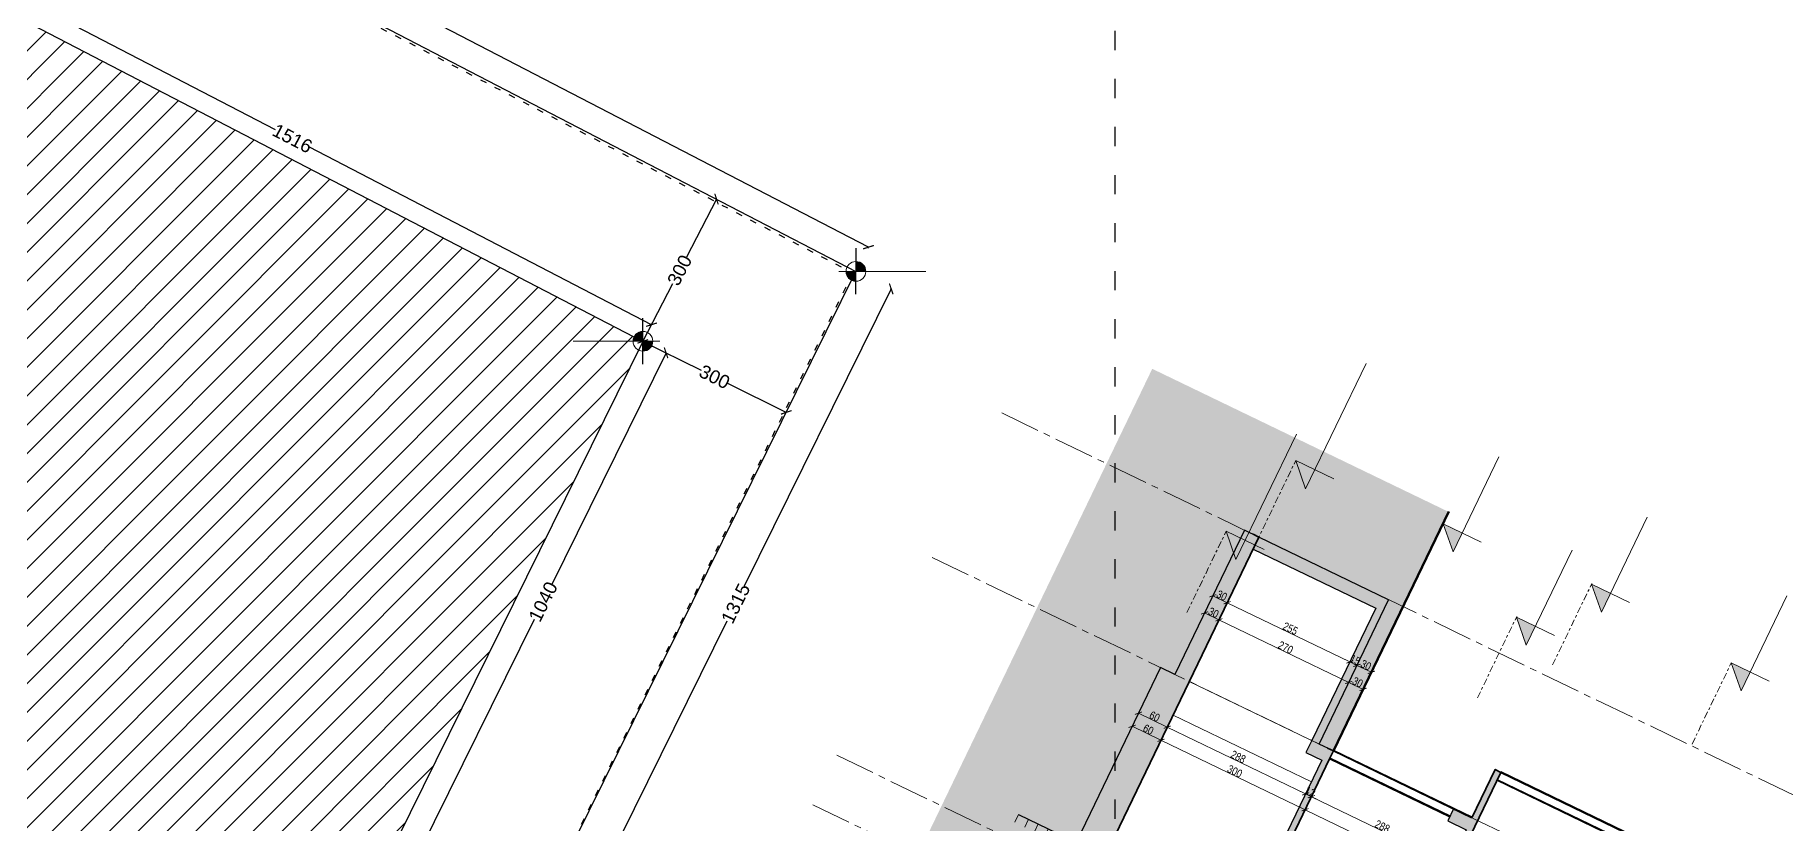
# Model space of a CAD drawing. Header units: millimetres. Extents: x 1373 to 40779, y 1939 to 6439.
# Drawn here: x 4157 to 4977, y 4969 to 5338 of the extents above; entities that cross this region are included whole.
import ezdxf

# ---------------------------------------------------------------- set-up
doc = ezdxf.new("R2010")
doc.units = ezdxf.units.MM
for name, pattern in [('ACAD_ISO03W100', [30, 12, -18]), ('Centre', [1.34939, 0.635, -0.23813, 0.23813, -0.23813]), ('DASHDOTX2', [50.8, 25.4, -12.7, 0, -12.7]), ('IMPORT-CENTER2', [112.5, 75, -12.5, 12.5, -12.5])]:
    doc.linetypes.add(name, pattern=pattern)
for name, color, linetype, lineweight in [('0ZG - DUVAR', 20, 'Continuous', 30), ('A-DETL', 6, 'Continuous', 30), ('A-DETL-GENF', 92, 'Continuous', 18), ('A-FLOR-FNSH', 192, 'Continuous', 35), ('A-FLOR-LEVL', 51, 'Continuous', 18), ('A-WALL', 20, 'Continuous', 9), ('A-WALL-FNSH', 113, 'Continuous', 18), ('Cizgi', 7, 'Continuous', 18), ('ESYA', 3, 'Continuous', 25), ('HESAPLAMALAR', 2, 'Continuous', 30), ('kest', 4, 'DASHDOTX2', 50), ('S-COLS', 52, 'Continuous', 9), ('S-GRID', 252, 'IMPORT-CENTER2', 5), ('yeni yapılar', 5, 'Continuous', 0), ('ÖLÇÜ', 30, 'Continuous', 20)]:
    doc.layers.add(name, color=color, linetype=linetype, lineweight=lineweight)
for name, color, linetype in [('duv', 50, 'Continuous'), ('MASSE', 7, 'Continuous'), ('Merdiven', 7, 'Continuous'), ('TEFRIŞ', 7, 'Continuous')]:
    doc.layers.add(name, color=color, linetype=linetype)
doc.styles.add('50', font='arial.ttf', dxfattribs={"width": 0.8})
doc.styles.get("Standard").update_dxf_attribs({"font": 'arial.ttf'})
doc.dimstyles.new('NERGİS', dxfattribs={"dimtxt": 15, "dimasz": 10, "dimexe": 20, "dimexo": 150, "dimgap": 0, "dimtad": 1, "dimdec": 0, "dimzin": 1, "dimtxsty": '50', "dimblk": 'ARCHTICK', "dimcen": 0, "dimse1": 1, "dimse2": 1, "dimclrd": 56, "dimclrt": 56, "dimazin": 3, "dimtfac": 1, "dimtdec": 0, "dimtix": 1, "dimtmove": 2, "dimatfit": 2, "dimldrblk": 'DOTSMALL', "dimlwd": 0, "dimlwe": -1, "dimarcsym": 0})
doc.dimstyles.new('vaziyet için', dxfattribs={"dimtxt": 25, "dimasz": 15, "dimexe": 0.01, "dimexo": 0.01, "dimtad": 1, "dimdec": 0, "dimtxsty": 'Standard', "dimblk": 'ARCHTICK', "dimcen": 2.5, "dimclrt": 1, "dimazin": 3, "dimtfac": 1, "dimtdec": 0, "dimtmove": 0, "dimatfit": 3, "dimldrblk": 'ARCHTICK', "dimfxl": 2, "dimfxlon": 1, "dimarcsym": 0})

# ---------------------------------------------------------------- blocks, each defined once
blk = doc.blocks.new('_ArchTick')
at = {"color": 0, "linetype": 'ByBlock', "const_width": 0.15}
blk.add_lwpolyline([(-0.5, -0.5), (0.5, 0.5)], dxfattribs=at)
blk = doc.blocks.new('*D20593')
at = {"color": 0, "lineweight": -2, "transparency": 16777216}
for p, q in [((26383.8, -8646), (26384.7, -8644.2)), ((26384.7, -8644.2), (27377.9, -9159)), ((28437.7, -9708.2), (27444.5, -9193.5)), ((28436.8, -9710), (28437.7, -9708.2))]:
    blk.add_line(p, q, dxfattribs=at)
at = {"layer": 'Defpoints', "color": 0, "transparency": 16777216}
for p in [(26361.2, -8689.5), (28437.7, -9708.2), (28414.2, -9753.5)]:
    blk.add_point(p, dxfattribs=at)
at = {"color": 0, "lineweight": -2, "transparency": 16777216, "xscale": 15, "yscale": 15, "zscale": 15}
for p, rotation in [((26384.7, -8644.2), 152.6038304369765), ((28437.7, -9708.2), 332.6038304369765)]:
    blk.add_blockref('_ArchTick', p, dxfattribs=dict(at, rotation=rotation))
at = {"color": 1, "transparency": 16777216, "insert": (27411.2, -9176.2), "char_height": 25, "attachment_point": 5, "rotation": 332.6038}
blk.add_mtext('\\A1;2312', dxfattribs=at)
blk = doc.blocks.new('*D20594')
at = {"color": 0, "lineweight": -2, "transparency": 16777216}
for p, q in [((28480.4, -9786.3), (28205, -10343.2)), ((28478.6, -9785.4), (28480.4, -9786.3)), ((27897.4, -10965.3), (28172.8, -10408.3)), ((27895.6, -10964.4), (27897.4, -10965.3))]:
    blk.add_line(p, q, dxfattribs=at)
at = {"layer": 'Defpoints', "color": 0, "transparency": 16777216}
for p in [(28414.2, -9753.5), (28480.4, -9786.3), (27831.2, -10932.5)]:
    blk.add_point(p, dxfattribs=at)
at = {"color": 0, "lineweight": -2, "transparency": 16777216, "xscale": 15, "yscale": 15, "zscale": 15}
for p, rotation in [((28480.4, -9786.3), 63.68820971489987), ((27897.4, -10965.3), 243.6882097148998)]:
    blk.add_blockref('_ArchTick', p, dxfattribs=dict(at, rotation=rotation))
at = {"color": 1, "transparency": 16777216, "insert": (28188.9, -10375.8), "char_height": 25, "attachment_point": 5, "rotation": 63.6882}
blk.add_mtext('\\A1;1315', dxfattribs=at)
blk = doc.blocks.new('*D20604')
at = {"color": 0, "lineweight": -2, "transparency": 16777216}
for p, q in [((28152.9, -9618.1), (28096.6, -9726.9)), ((28152.9, -9618.1), (28152.9, -9618.1)), ((28014.7, -9884.7), (28071.1, -9776)), ((28014.7, -9884.7), (28014.7, -9884.7))]:
    blk.add_line(p, q, dxfattribs=at)
at = {"layer": 'Defpoints', "color": 0, "transparency": 16777216}
for p in [(28152.9, -9618.1), (28152.9, -9618.1), (28014.7, -9884.7)]:
    blk.add_point(p, dxfattribs=at)
at = {"color": 0, "lineweight": -2, "transparency": 16777216, "xscale": 15, "yscale": 15, "zscale": 15}
for p, rotation in [((28152.9, -9618.1), 62.6038304369763), ((28014.7, -9884.7), 242.6038304369762)]:
    blk.add_blockref('_ArchTick', p, dxfattribs=dict(at, rotation=rotation))
at = {"color": 1, "transparency": 16777216, "insert": (28083.8, -9751.4), "char_height": 25, "attachment_point": 5, "rotation": 62.6038}
blk.add_mtext('\\A1;300', dxfattribs=at)
blk = doc.blocks.new('*D20605')
at = {"color": 0, "lineweight": -2, "transparency": 16777216}
for p, q in [((28014.7, -9884.7), (28014.7, -9884.7)), ((28014.7, -9884.7), (28124.4, -9938.9)), ((28283.6, -10017.7), (28174, -9963.5)), ((28283.6, -10017.7), (28283.6, -10017.7))]:
    blk.add_line(p, q, dxfattribs=at)
at = {"layer": 'Defpoints', "color": 0, "transparency": 16777216}
for p in [(28014.7, -9884.7), (28283.6, -10017.7), (28283.6, -10017.7)]:
    blk.add_point(p, dxfattribs=at)
at = {"color": 0, "lineweight": -2, "transparency": 16777216, "xscale": 15, "yscale": 15, "zscale": 15}
for p, rotation in [((28014.7, -9884.7), 153.6882097148999), ((28283.6, -10017.7), 333.6882097148999)]:
    blk.add_blockref('_ArchTick', p, dxfattribs=dict(at, rotation=rotation))
at = {"color": 1, "transparency": 16777216, "insert": (28149.2, -9951.2), "char_height": 25, "attachment_point": 5, "rotation": 333.6882}
blk.add_mtext('\\A1;300', dxfattribs=at)
blk = doc.blocks.new('*D20611')
at = {"color": 0, "lineweight": -2, "transparency": 16777216}
for p, q in [((26684, -9157.3), (26684.9, -9155.5)), ((26684.9, -9155.5), (27325.8, -9487.8)), ((28031, -9853.4), (27390.1, -9521.1)), ((28030, -9855.2), (28031, -9853.4))]:
    blk.add_line(p, q, dxfattribs=at)
at = {"layer": 'Defpoints', "color": 0, "transparency": 16777216}
for p in [(26668.7, -9186.8), (28031, -9853.4), (28014.7, -9884.7)]:
    blk.add_point(p, dxfattribs=at)
at = {"color": 0, "lineweight": -2, "transparency": 16777216, "xscale": 15, "yscale": 15, "zscale": 15}
for p, rotation in [((26684.9, -9155.5), 152.592893268304), ((28031, -9853.4), 332.5928932683041)]:
    blk.add_blockref('_ArchTick', p, dxfattribs=dict(at, rotation=rotation))
at = {"color": 1, "transparency": 16777216, "insert": (27357.9, -9504.5), "char_height": 25, "attachment_point": 5, "rotation": 332.5929}
blk.add_mtext('\\A1;1516', dxfattribs=at)
blk = doc.blocks.new('*D20612')
at = {"color": 0, "lineweight": -2, "transparency": 16777216}
for p, q in [((28058.3, -9906.2), (27844, -10340)), ((28056.5, -9905.3), (28058.3, -9906.2)), ((27597.6, -10838.6), (27811.9, -10404.9)), ((27595.8, -10837.7), (27597.6, -10838.6))]:
    blk.add_line(p, q, dxfattribs=at)
at = {"layer": 'Defpoints', "color": 0, "transparency": 16777216}
for p in [(28014.7, -9884.7), (27554.1, -10817.1), (27597.6, -10838.6)]:
    blk.add_point(p, dxfattribs=at)
at = {"color": 0, "lineweight": -2, "transparency": 16777216, "xscale": 15, "yscale": 15, "zscale": 15}
for p, rotation in [((28058.3, -9906.2), 63.70846329200158), ((27597.6, -10838.6), 243.7084632920016)]:
    blk.add_blockref('_ArchTick', p, dxfattribs=dict(at, rotation=rotation))
at = {"color": 1, "transparency": 16777216, "insert": (27827.9, -10372.4), "char_height": 25, "attachment_point": 5, "rotation": 63.7085}
blk.add_mtext('\\A1;1040', dxfattribs=at)
blk = doc.blocks.new('sfthgfhfgh')
at = {"layer": 'ÖLÇÜ'}
h = blk.add_hatch(color=256, dxfattribs=at)
h.paths.add_polyline_path([(-3321.6, 15883.9), (-3321.1, 15834.4), (-3271.6, 15834.9, 0.414214)])
h.paths.add_polyline_path([(-3370.6, 15833.9, 0.414214), (-3320.6, 15784.9), (-3321.1, 15834.4)])
at = {"layer": 'TEFRIŞ', "color": 4}
blk.add_line((-3320.4, 15719.6), (-3321.8, 15950.7), dxfattribs=at)
at = {"layer": 'ÖLÇÜ'}
blk.add_line((-3406.1, 15833.6), (-2971.1, 15837.8), dxfattribs=at)
blk.add_circle((-3321.1, 15834.4), 49.5, dxfattribs=at)
blk = doc.blocks.new('STB Stütze - rechteckig - 35-70-V48-Schnitt 1')
at = {"layer": 'S-COLS'}
for p, q in [((-1005.4, -212), (-1005.4, -500)), ((-935.4, -212), (-935.4, -500))]:
    blk.add_line(p, q, dxfattribs=at)
blk = doc.blocks.new('JTIRJRT')
at = {"layer": 'A-FLOR-LEVL'}
for points in [[(21893.2, -1469.4), (21893.2, -1508.9), (21932.7, -1469.4)], [(21893.2, -1772.2), (21893.2, -1811.7), (21932.7, -1772.2)], [(21893.2, -2072.2), (21893.2, -2111.7), (21932.7, -2072.2)], [(21893.2, -2372.2), (21893.2, -2411.7), (21932.7, -2372.2)], [(21893.2, -2672.2), (21893.2, -2711.7), (21932.7, -2672.2)], [(21874.3, -2972.2), (21874.3, -3011.7), (21913.8, -2972.2)], [(21991.1, -3072.2), (21991.1, -3111.7), (22030.6, -3072.2)], [(21893.2, -3271.7), (21893.2, -3311.2), (21932.7, -3271.7)], [(21906.7, -3572.2), (21906.7, -3611.7), (21946.2, -3572.2)], [(22082.9, -3632.2), (22082.9, -3671.7), (22122.4, -3632.2)]]:
    blk.add_hatch(color=256, dxfattribs=at).paths.add_polyline_path(points)
for p, q in [((21893.2, -1508.9), (21893.2, -1430)), ((21932.7, -1469.4), (21735.2, -1469.4)), ((21932.7, -1469.4), (21893.2, -1508.9)), ((21893.2, -1811.7), (21893.2, -1732.7)), ((21932.7, -1772.2), (21735.2, -1772.2)), ((21932.7, -1772.2), (21893.2, -1811.7)), ((21893.2, -2111.7), (21893.2, -2032.7)), ((21932.7, -2072.2), (21735.2, -2072.2)), ((21932.7, -2072.2), (21893.2, -2111.7)), ((21893.2, -2411.7), (21893.2, -2332.7)), ((21932.7, -2372.2), (21735.2, -2372.2)), ((21932.7, -2372.2), (21893.2, -2411.7)), ((21893.2, -2711.7), (21893.2, -2632.7)), ((21932.7, -2672.2), (21735.2, -2672.2)), ((21932.7, -2672.2), (21893.2, -2711.7)), ((21874.3, -3011.7), (21874.3, -2932.7)), ((21913.8, -2972.2), (21716.4, -2972.2)), ((21913.8, -2972.2), (21874.3, -3011.7)), ((21991.1, -3111.7), (21991.1, -3032.7)), ((22030.6, -3072.2), (21833.2, -3072.2)), ((22030.6, -3072.2), (21991.1, -3111.7)), ((21893.2, -3311.2), (21893.2, -3232.2)), ((21932.7, -3271.7), (21735.2, -3271.7)), ((21932.7, -3271.7), (21893.2, -3311.2)), ((22075.9, -3311.7), (21878.4, -3311.7)), ((21906.7, -3611.7), (21906.7, -3532.7)), ((21946.2, -3572.2), (21685.5, -3572.2)), ((21946.2, -3572.2), (21906.7, -3611.7)), ((22082.9, -3671.7), (22082.9, -3592.7)), ((22122.4, -3632.2), (21861.7, -3632.2)), ((22122.4, -3632.2), (22082.9, -3671.7))]:
    blk.add_line(p, q, dxfattribs=at)
at = {"layer": 'A-FLOR-LEVL', "linetype": 'Centre', "ltscale": 20}
for p, q in [((22062.3, -1508.9), (21893.2, -1508.9)), ((22062.3, -1811.7), (21893.2, -1811.7)), ((22062.3, -2111.7), (21893.2, -2111.7)), ((22062.3, -2411.7), (21893.2, -2411.7)), ((22062.3, -2711.7), (21893.2, -2711.7)), ((22042.4, -3011.7), (21873.3, -3011.7)), ((22159.2, -3111.7), (21990, -3111.7)), ((22062.3, -3311.2), (21893.2, -3311.2)), ((22075.9, -3611.7), (21906.7, -3611.7)), ((22252, -3671.7), (22082.9, -3671.7))]:
    blk.add_line(p, q, dxfattribs=at)
blk = doc.blocks.new('A$C04896c70')
at = {"layer": 'Cizgi', "color": 1, "linetype": 'Continuous'}
for p, q in [((0, 115.5), (16.3, 115.5)), ((0, 93.2), (16.3, 93.2)), ((0, 71), (16.3, 71)), ((0, 49.9), (16.3, 49.9)), ((0, 30), (16.3, 30)), ((0, 9.1), (16.3, 9.1))]:
    blk.add_line(p, q, dxfattribs=at)
at = {"layer": 'duv', "color": 2}
blk.add_line((0, 9.1), (0, 226.3), dxfattribs=at)
blk = doc.blocks.new('*D20648')
at = {"layer": 'Defpoints', "color": 0, "transparency": 16777216}
for p in [(23774.6, 3275.8), (23869.6, 3275.8), (23774.6, 3215.8)]:
    blk.add_point(p, dxfattribs=at)
at = {"layer": 'MASSE', "color": 56, "lineweight": 0, "transparency": 16777216}
blk.add_line((23869.6, 3215.8), (23869.6, 3275.8), dxfattribs=at)
at = {"layer": 'MASSE', "color": 56, "lineweight": 0, "transparency": 16777216, "xscale": 10, "yscale": 10, "zscale": 10}
for p, rotation in [((23869.6, 3275.8), 90), ((23869.6, 3215.8), 270)]:
    blk.add_blockref('_ArchTick', p, dxfattribs=dict(at, rotation=rotation))
at = {"layer": 'MASSE', "color": 56, "transparency": 16777216, "insert": (23862, 3245.8), "char_height": 15, "attachment_point": 5, "rotation": 90, "style": '50'}
blk.add_mtext('60', dxfattribs=at)
blk = doc.blocks.new('_DotSmall')
at = {"layer": 'ESYA', "color": 0, "const_width": 0.5}
blk.add_lwpolyline([(-0.0625, 0, 1), (0.0625, 0, 1)], format="xyb", close=True, dxfattribs=at)
blk = doc.blocks.new('*D20649')
at = {"layer": 'Defpoints', "color": 0, "transparency": 16777216}
for p in [(23869.6, 3563.8), (23869.6, 3563.8), (23774.6, 3275.8)]:
    blk.add_point(p, dxfattribs=at)
at = {"layer": 'MASSE', "color": 56, "lineweight": 0, "transparency": 16777216}
blk.add_line((23869.6, 3275.8), (23869.6, 3563.8), dxfattribs=at)
at = {"layer": 'MASSE', "color": 56, "lineweight": 0, "transparency": 16777216, "xscale": 10, "yscale": 10, "zscale": 10}
for p, rotation in [((23869.6, 3563.8), 90), ((23869.6, 3275.8), 270)]:
    blk.add_blockref('_ArchTick', p, dxfattribs=dict(at, rotation=rotation))
at = {"layer": 'MASSE', "color": 56, "transparency": 16777216, "insert": (23862, 3419.8), "char_height": 15, "attachment_point": 5, "rotation": 90, "style": '50'}
blk.add_mtext('288', dxfattribs=at)
blk = doc.blocks.new('*D20650')
at = {"layer": 'Defpoints', "color": 0, "transparency": 16777216}
for p in [(23869.6, 3575.8), (23869.6, 3575.8), (23869.6, 3563.8)]:
    blk.add_point(p, dxfattribs=at)
at = {"layer": 'MASSE', "color": 56, "lineweight": 0, "transparency": 16777216}
for p, q in [((23869.6, 3575.8), (23869.6, 3585.8)), ((23869.6, 3563.8), (23869.6, 3575.8)), ((23869.6, 3563.8), (23869.6, 3553.8))]:
    blk.add_line(p, q, dxfattribs=at)
at = {"layer": 'MASSE', "color": 56, "lineweight": 0, "transparency": 16777216, "xscale": 10, "yscale": 10, "zscale": 10}
for p, rotation in [((23869.6, 3575.8), 270), ((23869.6, 3563.8), 90)]:
    blk.add_blockref('_ArchTick', p, dxfattribs=dict(at, rotation=rotation))
at = {"layer": 'MASSE', "color": 56, "transparency": 16777216, "insert": (23862.1, 3569.8), "char_height": 15, "attachment_point": 5, "rotation": 90, "style": '50'}
blk.add_mtext('12', dxfattribs=at)
blk = doc.blocks.new('*D20651')
at = {"layer": 'Defpoints', "color": 0, "transparency": 16777216}
for p in [(23869.6, 3863.8), (23869.6, 3863.8), (23869.6, 3575.8)]:
    blk.add_point(p, dxfattribs=at)
at = {"layer": 'MASSE', "color": 56, "lineweight": 0, "transparency": 16777216}
blk.add_line((23869.6, 3575.8), (23869.6, 3863.8), dxfattribs=at)
at = {"layer": 'MASSE', "color": 56, "lineweight": 0, "transparency": 16777216, "xscale": 10, "yscale": 10, "zscale": 10}
for p, rotation in [((23869.6, 3863.8), 90), ((23869.6, 3575.8), 270)]:
    blk.add_blockref('_ArchTick', p, dxfattribs=dict(at, rotation=rotation))
at = {"layer": 'MASSE', "color": 56, "transparency": 16777216, "insert": (23862, 3719.8), "char_height": 15, "attachment_point": 5, "rotation": 90, "style": '50'}
blk.add_mtext('288', dxfattribs=at)
blk = doc.blocks.new('*D20661')
at = {"layer": 'Defpoints', "color": 0, "transparency": 16777216}
for p in [(23869.6, 3275.8), (23896.9, 3275.8), (23869.6, 3215.8)]:
    blk.add_point(p, dxfattribs=at)
at = {"layer": 'MASSE', "color": 56, "lineweight": 0, "transparency": 16777216}
blk.add_line((23896.9, 3215.8), (23896.9, 3275.8), dxfattribs=at)
at = {"layer": 'MASSE', "color": 56, "lineweight": 0, "transparency": 16777216, "xscale": 10, "yscale": 10, "zscale": 10}
for p, rotation in [((23896.9, 3275.8), 90), ((23896.9, 3215.8), 270)]:
    blk.add_blockref('_ArchTick', p, dxfattribs=dict(at, rotation=rotation))
at = {"layer": 'MASSE', "color": 56, "transparency": 16777216, "insert": (23889.2, 3245.8), "char_height": 15, "attachment_point": 5, "rotation": 90, "style": '50'}
blk.add_mtext('60', dxfattribs=at)
blk = doc.blocks.new('*D20662')
at = {"layer": 'Defpoints', "color": 0, "transparency": 16777216}
for p in [(23896.9, 3575.8), (23896.9, 3575.8), (23869.6, 3275.8)]:
    blk.add_point(p, dxfattribs=at)
at = {"layer": 'MASSE', "color": 56, "lineweight": 0, "transparency": 16777216}
blk.add_line((23896.9, 3275.8), (23896.9, 3575.8), dxfattribs=at)
at = {"layer": 'MASSE', "color": 56, "lineweight": 0, "transparency": 16777216, "xscale": 10, "yscale": 10, "zscale": 10}
for p, rotation in [((23896.9, 3575.8), 90), ((23896.9, 3275.8), 270)]:
    blk.add_blockref('_ArchTick', p, dxfattribs=dict(at, rotation=rotation))
at = {"layer": 'MASSE', "color": 56, "transparency": 16777216, "insert": (23889.2, 3425.8), "char_height": 15, "attachment_point": 5, "rotation": 90, "style": '50'}
blk.add_mtext('300', dxfattribs=at)
blk = doc.blocks.new('*D20663')
at = {"layer": 'Defpoints', "color": 0, "transparency": 16777216}
for p in [(23896.9, 3875.8), (23906, 3875.8), (23896.9, 3575.8)]:
    blk.add_point(p, dxfattribs=at)
at = {"layer": 'MASSE', "color": 56, "lineweight": 0, "transparency": 16777216}
blk.add_line((23896.9, 3575.8), (23896.9, 3875.8), dxfattribs=at)
at = {"layer": 'MASSE', "color": 56, "lineweight": 0, "transparency": 16777216, "xscale": 10, "yscale": 10, "zscale": 10}
for p, rotation in [((23896.9, 3875.8), 90), ((23896.9, 3575.8), 270)]:
    blk.add_blockref('_ArchTick', p, dxfattribs=dict(at, rotation=rotation))
at = {"layer": 'MASSE', "color": 56, "transparency": 16777216, "insert": (23889.2, 3725.8), "char_height": 15, "attachment_point": 5, "rotation": 90, "style": '50'}
blk.add_mtext('300', dxfattribs=at)
blk = doc.blocks.new('*D20668')
at = {"layer": 'Defpoints', "color": 0, "transparency": 16777216}
for p in [(23499.3, 3275.8), (23610.9, 3275.8), (23474.3, 3245.8)]:
    blk.add_point(p, dxfattribs=at)
at = {"layer": 'MASSE', "color": 56, "lineweight": 0, "transparency": 16777216}
blk.add_line((23610.9, 3245.8), (23610.9, 3275.8), dxfattribs=at)
at = {"layer": 'MASSE', "color": 56, "lineweight": 0, "transparency": 16777216, "xscale": 10, "yscale": 10, "zscale": 10}
for p, rotation in [((23610.9, 3275.8), 90), ((23610.9, 3245.8), 270)]:
    blk.add_blockref('_ArchTick', p, dxfattribs=dict(at, rotation=rotation))
at = {"layer": 'MASSE', "color": 56, "transparency": 16777216, "insert": (23603.2, 3260.8), "char_height": 15, "attachment_point": 5, "rotation": 90, "style": '50'}
blk.add_mtext('30', dxfattribs=at)
blk = doc.blocks.new('*D20669')
at = {"layer": 'Defpoints', "color": 0, "transparency": 16777216}
for p in [(23610.9, 3531.1), (23610.9, 3531.1), (23499.3, 3275.8)]:
    blk.add_point(p, dxfattribs=at)
at = {"layer": 'MASSE', "color": 56, "lineweight": 0, "transparency": 16777216}
blk.add_line((23610.9, 3275.8), (23610.9, 3531.1), dxfattribs=at)
at = {"layer": 'MASSE', "color": 56, "lineweight": 0, "transparency": 16777216, "xscale": 10, "yscale": 10, "zscale": 10}
for p, rotation in [((23610.9, 3531.1), 90), ((23610.9, 3275.8), 270)]:
    blk.add_blockref('_ArchTick', p, dxfattribs=dict(at, rotation=rotation))
at = {"layer": 'MASSE', "color": 56, "transparency": 16777216, "insert": (23603.2, 3403.4), "char_height": 15, "attachment_point": 5, "rotation": 90, "style": '50'}
blk.add_mtext('255', dxfattribs=at)
blk = doc.blocks.new('*D20670')
at = {"layer": 'Defpoints', "color": 0, "transparency": 16777216}
for p in [(23610.9, 3545.8), (23624.4, 3545.8), (23610.9, 3531.1)]:
    blk.add_point(p, dxfattribs=at)
at = {"layer": 'MASSE', "color": 56, "lineweight": 0, "transparency": 16777216}
for p, q in [((23610.9, 3545.8), (23610.9, 3555.8)), ((23610.9, 3531.1), (23610.9, 3545.8)), ((23610.9, 3531.1), (23610.9, 3521.1))]:
    blk.add_line(p, q, dxfattribs=at)
at = {"layer": 'MASSE', "color": 56, "lineweight": 0, "transparency": 16777216, "xscale": 10, "yscale": 10, "zscale": 10}
for p, rotation in [((23610.9, 3545.8), 270), ((23610.9, 3531.1), 90)]:
    blk.add_blockref('_ArchTick', p, dxfattribs=dict(at, rotation=rotation))
at = {"layer": 'MASSE', "color": 56, "transparency": 16777216, "insert": (23603.2, 3538.4), "char_height": 15, "attachment_point": 5, "rotation": 90, "style": '50'}
blk.add_mtext('15', dxfattribs=at)
blk = doc.blocks.new('*D20671')
at = {"layer": 'Defpoints', "color": 0, "transparency": 16777216}
for p in [(23610.9, 3575.8), (23624.4, 3545.8), (23628.6, 3575.8)]:
    blk.add_point(p, dxfattribs=at)
at = {"layer": 'MASSE', "color": 56, "lineweight": 0, "transparency": 16777216}
blk.add_line((23610.9, 3545.8), (23610.9, 3575.8), dxfattribs=at)
at = {"layer": 'MASSE', "color": 56, "lineweight": 0, "transparency": 16777216, "xscale": 10, "yscale": 10, "zscale": 10}
for p, rotation in [((23610.9, 3575.8), 90), ((23610.9, 3545.8), 270)]:
    blk.add_blockref('_ArchTick', p, dxfattribs=dict(at, rotation=rotation))
at = {"layer": 'MASSE', "color": 56, "transparency": 16777216, "insert": (23603.2, 3560.8), "char_height": 15, "attachment_point": 5, "rotation": 90, "style": '50'}
blk.add_mtext('30', dxfattribs=at)
blk = doc.blocks.new('*D20672')
at = {"layer": 'Defpoints', "color": 0, "transparency": 16777216}
for p in [(23499.3, 3275.8), (23646.5, 3275.8), (23474.3, 3245.8)]:
    blk.add_point(p, dxfattribs=at)
at = {"layer": 'MASSE', "color": 56, "lineweight": 0, "transparency": 16777216}
blk.add_line((23646.5, 3245.8), (23646.5, 3275.8), dxfattribs=at)
at = {"layer": 'MASSE', "color": 56, "lineweight": 0, "transparency": 16777216, "xscale": 10, "yscale": 10, "zscale": 10}
for p, rotation in [((23646.5, 3275.8), 90), ((23646.5, 3245.8), 270)]:
    blk.add_blockref('_ArchTick', p, dxfattribs=dict(at, rotation=rotation))
at = {"layer": 'MASSE', "color": 56, "transparency": 16777216, "insert": (23638.9, 3260.8), "char_height": 15, "attachment_point": 5, "rotation": 90, "style": '50'}
blk.add_mtext('30', dxfattribs=at)
blk = doc.blocks.new('*D20673')
at = {"layer": 'Defpoints', "color": 0, "transparency": 16777216}
for p in [(23646.5, 3545.8), (23651.8, 3545.8), (23499.3, 3275.8)]:
    blk.add_point(p, dxfattribs=at)
at = {"layer": 'MASSE', "color": 56, "lineweight": 0, "transparency": 16777216}
blk.add_line((23646.5, 3275.8), (23646.5, 3545.8), dxfattribs=at)
at = {"layer": 'MASSE', "color": 56, "lineweight": 0, "transparency": 16777216, "xscale": 10, "yscale": 10, "zscale": 10}
for p, rotation in [((23646.5, 3545.8), 90), ((23646.5, 3275.8), 270)]:
    blk.add_blockref('_ArchTick', p, dxfattribs=dict(at, rotation=rotation))
at = {"layer": 'MASSE', "color": 56, "transparency": 16777216, "insert": (23638.9, 3410.8), "char_height": 15, "attachment_point": 5, "rotation": 90, "style": '50'}
blk.add_mtext('270', dxfattribs=at)
blk = doc.blocks.new('*D20674')
at = {"layer": 'Defpoints', "color": 0, "transparency": 16777216}
for p in [(23646.5, 3575.8), (23651.8, 3545.8), (23669.8, 3575.8)]:
    blk.add_point(p, dxfattribs=at)
at = {"layer": 'MASSE', "color": 56, "lineweight": 0, "transparency": 16777216}
blk.add_line((23646.5, 3545.8), (23646.5, 3575.8), dxfattribs=at)
at = {"layer": 'MASSE', "color": 56, "lineweight": 0, "transparency": 16777216, "xscale": 10, "yscale": 10, "zscale": 10}
for p, rotation in [((23646.5, 3575.8), 90), ((23646.5, 3545.8), 270)]:
    blk.add_blockref('_ArchTick', p, dxfattribs=dict(at, rotation=rotation))
at = {"layer": 'MASSE', "color": 56, "transparency": 16777216, "insert": (23638.9, 3560.8), "char_height": 15, "attachment_point": 5, "rotation": 90, "style": '50'}
blk.add_mtext('30', dxfattribs=at)
blk = doc.blocks.new('A$C597c1e65')
at = {"layer": '0ZG - DUVAR', "lineweight": 15, "true_color": 0x636466}
h = blk.add_hatch(dxfattribs=at)
h.set_pattern_fill('ANSI31', color=251, scale=12)
h.set_pattern_definition([(45, (-24470.656, 12784.733), (-26.94077, 26.94077), [])])
h.paths.add_polyline_path([(3544.1, 2900), (3083.4, 1967.6), (2658.1, 1051.9), (1223.2, 1718), (2198, 3597.9)])
at = {"linetype": 'ACAD_ISO03W100', "ltscale": 3, "elevation": 20236.3}
blk.add_lwpolyline([(4428.7, 0), (0, 0), (0, 4561.7), (4428.7, 4561.7)], close=True, dxfattribs=at)
at = {"layer": 'HESAPLAMALAR', "color": 152, "linetype": 'ACAD_ISO03W100', "true_color": 0x2776bb}
blk.add_lwpolyline([(2198.2, 3597.9), (2334.1, 3860), (3937.7, 3028.2), (3332, 1799.1), (3068.7, 1935.7)], dxfattribs=at)
at = {"layer": 'HESAPLAMALAR', "color": 4}
blk.add_lwpolyline([(3544.1, 2900), (3083.4, 1967.6), (2658.1, 1051.9), (1223.2, 1718), (2198, 3597.9)], close=True, dxfattribs=at)
at = {"layer": 'yeni yapılar', "color": 2, "lineweight": 30}
for points in [[(1890.6, 4095.2), (3943.6, 3031.2)], [(3360.6, 1852.2), (3943.6, 3031.2)]]:
    blk.add_lwpolyline(points, dxfattribs=at)
at = {"layer": 'A-DETL', "yscale": 0.3741948316284475, "zscale": 0.3741948316284475}
for p, xscale, rotation in [((5128.7, -2905.8), 0.3741948316284475, 359.443315574857), ((2359.1, -3036.7), -0.3741948316284475, 0.5566844251430857)]:
    blk.add_blockref('sfthgfhfgh', p, dxfattribs=dict(at, xscale=xscale, rotation=rotation))
for p1, p2, distance, picture, middle in [((1890.6, 4095.2), (3943.6, 3031.2), 51, '*D20593', (2940.6, 3608.5)), ((2198, 3597.9), (3544.1, 2900), 35.3, '*D20611', (2887.3, 3280.3)), ((3544.1, 2900), (3682.3, 3166.6), 0, '*D20604', (3613.2, 3033.3)), ((3360.6, 1852.2), (3943.6, 3031.2), -73.8, '*D20594', (3718.3, 2409)), ((3544.1, 2900), (3083.4, 1967.6), 48.5, '*D20612', (3357.3, 2412.3)), ((3544.1, 2900), (3813, 2767.1), 0, '*D20605', (3678.5, 2833.5))]:
    dim = blk.add_aligned_dim(p1=p1, p2=p2, distance=distance, dimstyle='vaziyet için')
    dim.commit()
    dim.dimension.update_dxf_attribs({"geometry": picture, "text_midpoint": middle, "insert": (-24470.7, 12784.7)})
blk = doc.blocks.new('A$C30a75ea0')
at = {"layer": 'A-DETL-GENF'}
h = blk.add_hatch(dxfattribs=at)
h.set_pattern_fill('ANSI33', color=153, style=0)
h.set_pattern_definition([(45, (-27770.17, 3654.365), (-4.490128, 4.490128), []), (45, (-27765.68, 3654.365), (-4.490128, 4.490128), [3.175, -1.5875])])
h.paths.add_polyline_path([(1940.7, 535.2), (1940.7, 2323.2), (2190.7, 2323.2), (2190.7, 2285.2), (2215.7, 2285.2), (2215.7, 2323.2), (2791, 2323.2), (2791, 2285.2), (2816, 2285.2), (2816, 2323.2), (2997.1, 2323.2), (2997.1, 2335.2), (2190.7, 2335.2), (1940.7, 2335.2), (1940.7, 2500.2), (1700.7, 2500.2), (1700.7, 2335.2), (601, 2335.2), (601, 2323.2), (731, 2323.2), (731, 2285.2), (756, 2285.2), (756, 2323.2), (1245.7, 2323.2), (1245.7, 2285.2), (1270.7, 2285.2), (1270.7, 2323.2), (1700.7, 2323.2), (1700.7, 2035.2), (630.8, 2035.2), (630.8, 2023.2), (731, 2023.2), (731, 1985.2), (756, 1985.2), (756, 2023.2), (1245.7, 2023.2), (1245.7, 1985.2), (1270.7, 1985.2), (1270.7, 2023.2), (1700.7, 2023.2), (1700.7, 1735.2), (630.8, 1735.2), (630.8, 1723.2), (731, 1723.2), (731, 1685.2), (756, 1685.2), (756, 1723.2), (1245.7, 1723.2), (1245.7, 1685.2), (1270.7, 1685.2), (1270.7, 1723.2), (1700.7, 1723.2), (1700.7, 1435.2), (630.8, 1435.2), (630.8, 1423.2), (731, 1423.2), (731, 1385.2), (756, 1385.2), (756, 1423.2), (1245.7, 1423.2), (1245.7, 1385.2), (1270.7, 1385.2), (1270.7, 1423.2), (1700.7, 1423.2), (1700.7, 1135.2), (630.8, 1135.2), (630.8, 1123.2), (731, 1123.2), (731, 1085.2), (756, 1085.2), (756, 1123.2), (1245.7, 1123.2), (1245.7, 1085.2), (1270.7, 1085.2), (1270.7, 1123.2), (1700.7, 1123.2), (1700.7, 835.2), (731, 835.2), (731, 805.2), (430.7, 805.2), (430.7, 535.2), (430.7, 505.2), (731, 505.2), (731, 475.2), (1700.7, 475.2), (1700.7, 345.2), (1940.7, 345.2), (1940.7, 475.2), (2816, 475.2), (2866, 475.2), (2866, 535.2), (2816, 535.2), (2816, 835.2), (2791.9, 835.2), (2190.7, 835.2), (2190.7, 785.2), (2215.7, 785.2), (2215.7, 823.2), (2791.9, 823.2), (2791.9, 535.2)])
h.paths.add_polyline_path([(1915.7, 385.2), (1725.7, 385.2), (1725.7, 535.2), (1725.7, 2485.2), (1915.7, 2485.2), (1915.7, 2035.2), (1915.7, 535.2)], flags=16)
h.paths.add_polyline_path([(1700.7, 535.2), (455.7, 535.2), (455.7, 790.6), (731, 790.6), (756, 789.6), (756, 823.2), (1245.7, 823.2), (1245.7, 785.2), (1270.7, 785.2), (1270.7, 823.2), (1700.7, 823.2)], flags=16)
at = {"layer": 'HESAPLAMALAR', "lineweight": 18, "true_color": 0xf7abae, "transparency": 33554579}
h = blk.add_hatch(dxfattribs=at)
h.set_pattern_fill('AR-CONC', color=241, scale=0.2)
h.set_pattern_definition([(50, (-23043.56, -2740.566), (36.436934, -3.187817), [3.81, -41.91]), (355, (-23043.56, -2740.566), (-7.048684, 38.21137), [3.048, -33.528117]), (100.45144, (-23040.523, -2740.832), (29.38825, 35.02355), [3.238, -35.61805]), (46.1842, (-23043.56, -2730.406), (54.21581, -8.408466), [5.715, -62.865]), (96.63556, (-23039.04, -2731.107), (47.48083, 49.48522), [4.857, -53.42712]), (351.18415, (-23043.56, -2730.406), (47.48083, 49.48522), [4.57199, -50.29195]), (21, (-23038.48, -2732.946), (30.322878, -20.45304), [3.81, -41.91]), (326, (-23038.48, -2732.946), (12.360406, 36.837593), [3.048, -33.528]), (71.45144, (-23035.952, -2734.65), (42.683284, 16.384554), [3.238, -35.61799]), (37.5, (-23043.559, -2740.566), (0.6177207, 16.911008), [0, -33.1216, 0, -34.036, 0, -33.655]), (7.5, (-23043.56, -2740.566), (13.363933, 20.036115), [0, -19.4056, 0, -32.3596, 0, -12.827]), (327.5, (-23054.888, -2740.566), (27.118119, -1.145749), [0, -12.7, 0, -39.624, 0, -52.578]), (317.5, (-23059.968, -2740.566), (29.625836, 5.085298), [0, -16.51, 0, -26.3144, 0, -37.338])])
h.paths.add_polyline_path([(3405.3, 810.2), (3405.3, 218.2), (233.6, 218.2), (233.6, 835.2), (731, 835.2), (731, 805.2), (430.7, 805.2), (430.7, 505.2), (731, 505.2), (731, 475.2), (1700.7, 475.2), (1700.7, 345.2), (1940.7, 345.2), (1940.7, 475.2), (2866, 475.2), (2866, 535.2), (2816, 535.2), (2816, 810.2)])
at = {"layer": 'A-DETL'}
for points in [[(630.8, 1135.2), (630.8, 1123.2), (731, 1123.2), (731, 1085.2), (756, 1085.2), (756, 1123.2), (1245.7, 1123.2), (1245.7, 1085.2), (1270.7, 1085.2), (1270.7, 1123.2), (1700.7, 1123.2)], [(1700.7, 1135.2), (630.8, 1135.2)], [(731, 835.2), (731, 805.2), (430.7, 805.2), (430.7, 535.2), (430.7, 505.2), (731, 505.2), (731, 475.2), (1700.7, 475.2), (1700.7, 345.2), (1940.7, 345.2), (1940.7, 475.2), (2816, 475.2), (2866, 475.2), (2866, 535.2), (2816, 535.2), (2816, 835.2), (2791.9, 835.2), (2190.7, 835.2), (2190.7, 785.2), (2215.7, 785.2), (2215.7, 823.2), (2791.9, 823.2), (2791.9, 535.2), (1940.7, 535.2)], [(1700.7, 535.2), (455.7, 535.2), (455.7, 790.6), (731, 790.6), (756, 789.6), (756, 823.2), (1245.7, 823.2), (1245.7, 785.2), (1270.7, 785.2), (1270.7, 823.2), (1700.7, 823.2)], [(731, 835.2), (1700.7, 835.2)]]:
    blk.add_lwpolyline(points, dxfattribs=at)
at = {"layer": 'A-FLOR-FNSH', "color": 250}
for p, q in [((1700.7, 1135.2), (630.8, 1135.2)), ((630.8, 1135.2), (630.8, 1123.2)), ((630.8, 1123.2), (731, 1123.2)), ((731, 835.2), (731, 823.2)), ((1700.7, 835.2), (746, 835.2)), ((1700.7, 535.2), (430.7, 535.2)), ((430.7, 535.2), (430.7, 523.2))]:
    blk.add_line(p, q, dxfattribs=at)
at = {"layer": 'A-WALL', "lineweight": 35}
for p, q in [((631, 1135.2), (631, 2323.2)), ((646, 1135.2), (646, 1423.2)), ((731, 835.2), (731, 1123.2)), ((746, 835.2), (746, 1085.2)), ((731, 835.2), (746, 835.2)), ((430.7, 535.2), (430.7, 535.2))]:
    blk.add_line(p, q, dxfattribs=at)
at = {"layer": 'A-WALL-FNSH', "color": 7, "lineweight": 9}
for p, q in [((629, 2323.2), (629, 1135.2)), ((648, 1135.2), (648, 1423.2)), ((629, 1135.2), (630.8, 1135.2)), ((729, 1123.2), (729, 835.2)), ((748, 835.2), (748, 1085.2)), ((729, 835.2), (731, 835.2)), ((428.7, 535.2), (430.7, 535.2))]:
    blk.add_line(p, q, dxfattribs=at)
at = {"layer": 'kest', "color": 3, "linetype": 'ByBlock'}
blk.add_line((731, 835.2), (232.8, 835.2), dxfattribs=at)
at = {"layer": 'S-GRID', "lineweight": 18}
for p, q in [((430.7, 0), (430.7, 3015.9)), ((731, 0), (731, 3015.9)), ((1142.7, 0), (1142.7, 3015.9)), ((1245.7, 0), (1245.7, 3015.9))]:
    blk.add_line(p, q, dxfattribs=at)
at = {"layer": 'A-DETL'}
blk.add_blockref('JTIRJRT', (-21635.2, 4146.9), dxfattribs=at)
at = {"layer": 'Merdiven'}
blk.add_blockref('A$C04896c70', (1094.5, 346), dxfattribs=at)
at = {"layer": 'S-COLS'}
blk.add_blockref('STB Stütze - rechteckig - 35-70-V48-Schnitt 1', (1736.4, 1035.2), dxfattribs=at)
at = {"layer": 'MASSE', "color": 4}
for base, p1, p2, picture, middle in [((826.1, 1123.2), (826.1, 835.2), (826.1, 1123.2), '*D20651', (818.4, 979.2)), ((853.3, 1135.2), (853.3, 835.2), (862.4, 1135.2), '*D20663', (845.6, 985.2)), ((567.3, 835.2), (580.9, 805.2), (585, 835.2), '*D20671', (559.7, 820.2)), ((603, 835.2), (608.2, 805.2), (626.2, 835.2), '*D20674', (595.3, 820.2)), ((826.1, 823.2), (731, 535.2), (826.1, 823.2), '*D20649', (818.4, 679.2)), ((826.1, 835.2), (826.1, 823.2), (826.1, 835.2), '*D20650', (818.5, 829.2)), ((853.3, 835.2), (826.1, 535.2), (853.3, 835.2), '*D20662', (845.6, 685.2)), ((603, 805.2), (455.7, 535.2), (608.2, 805.2), '*D20673', (595.3, 670.2)), ((567.3, 790.6), (455.7, 535.2), (567.3, 790.6), '*D20669', (559.7, 662.9)), ((567.3, 805.2), (567.3, 790.6), (580.9, 805.2), '*D20670', (559.7, 797.9)), ((567.3, 535.2), (430.7, 505.2), (455.7, 535.2), '*D20668', (559.7, 520.2)), ((603, 535.2), (430.7, 505.2), (455.7, 535.2), '*D20672', (595.3, 520.2)), ((826.1, 535.2), (731, 475.2), (731, 535.2), '*D20648', (818.4, 505.2)), ((853.3, 535.2), (826.1, 475.2), (826.1, 535.2), '*D20661', (845.6, 505.2))]:
    dim = blk.add_linear_dim(base=base, p1=p1, p2=p2, angle=90, dimstyle='NERGİS', dxfattribs=at)
    dim.commit()
    dim.dimension.update_dxf_attribs({"geometry": picture, "text_midpoint": middle, "insert": (-23043.6, -2740.6)})

msp = doc.modelspace()

# ---------------------------------------------------------------- block references
at = {"color": 4, "xscale": 0.25, "yscale": 0.25, "zscale": 0.25}
msp.add_blockref('A$C597c1e65', (3555.66, 4469.69), dxfattribs=at)
at = {"layer": 'HESAPLAMALAR', "color": 4, "xscale": 0.2499999999999999, "yscale": 0.2499999999999999, "zscale": 0.2499999999999999, "rotation": 244.2513197565932}
msp.add_blockref('A$C30a75ea0', (4656.66, 5258.15), dxfattribs=at)

doc.saveas('drawing.dxf')
